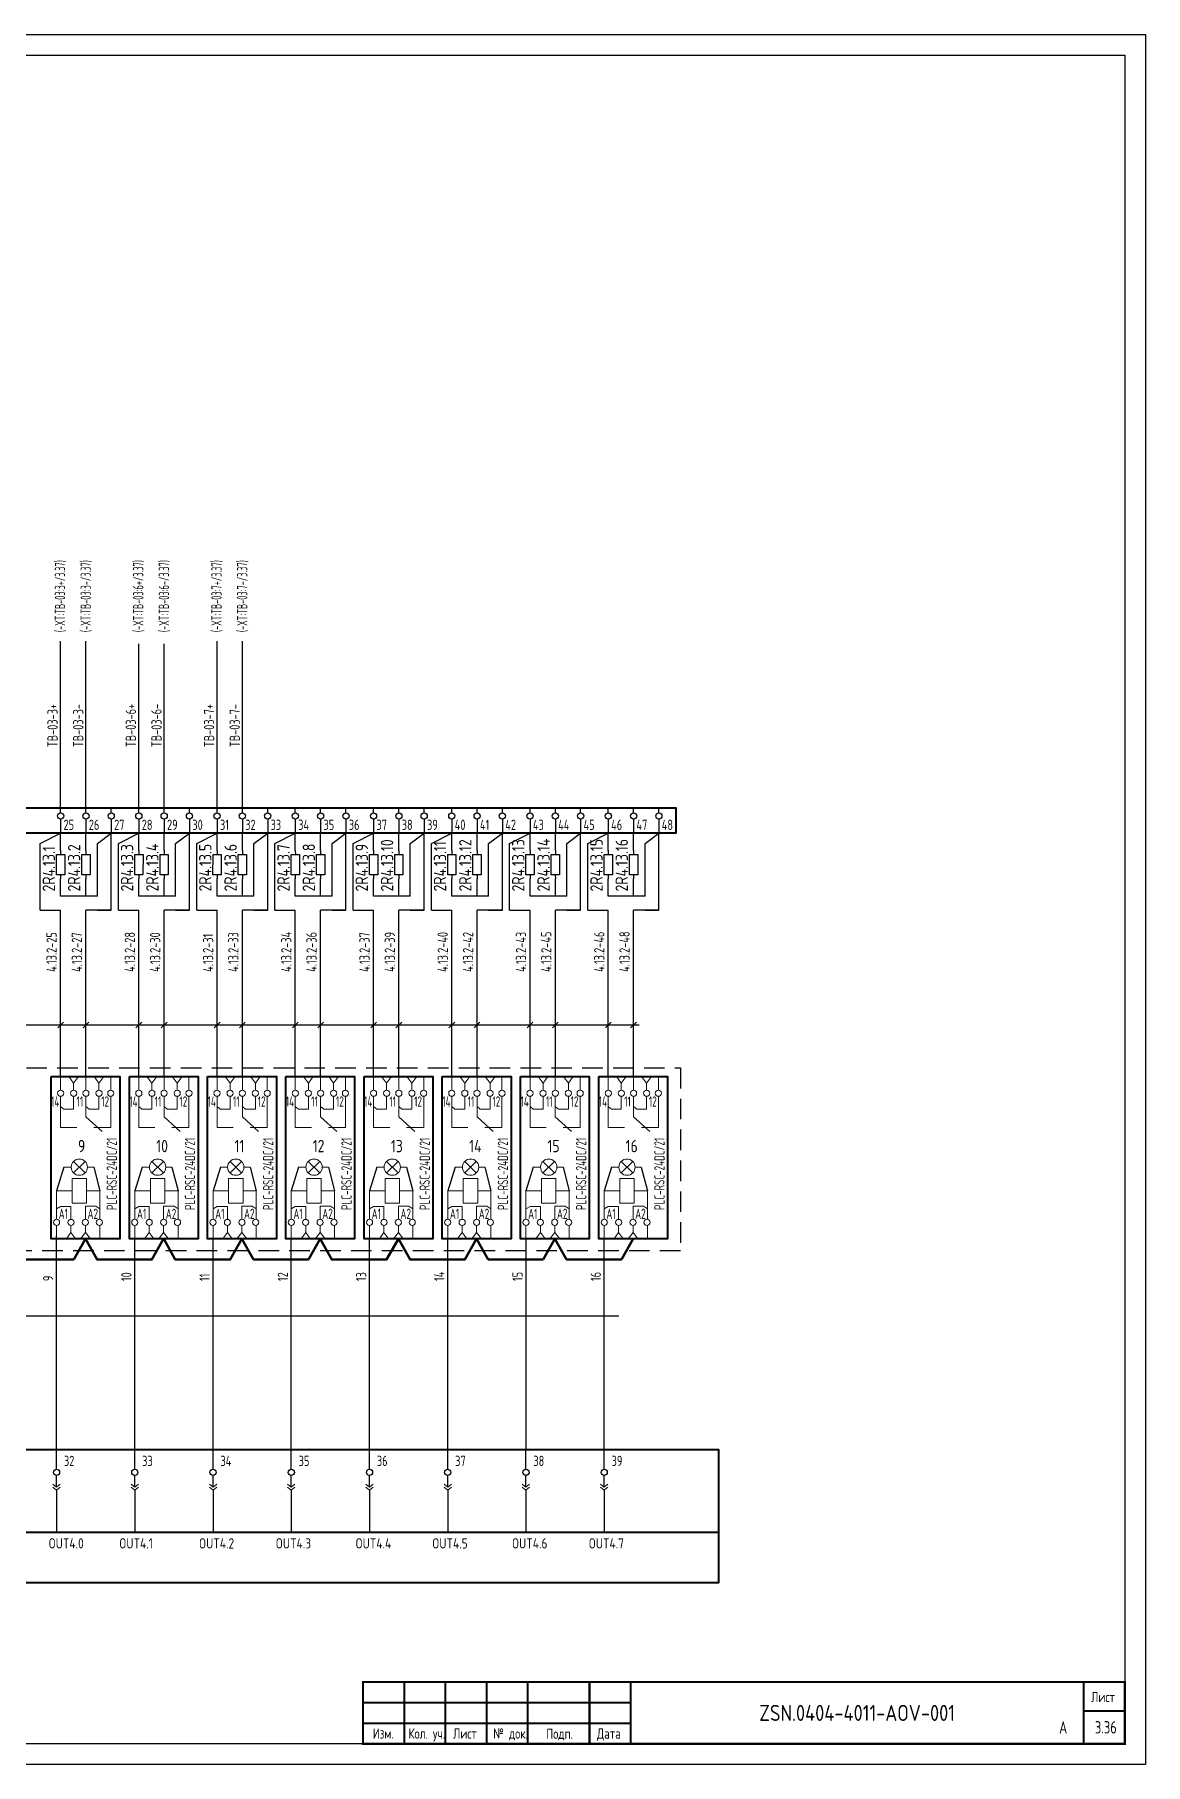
# Model space of a CAD drawing. Header units: millimetres. Extents: x 20057 to 24076, y -7467 to -7047.
# Drawn here: x 23212.2 to 23482, y -7467.1 to -7047.1 of the extents above; entities that cross this region are included whole.
import ezdxf
from ezdxf.enums import TextEntityAlignment as Align

# ---------------------------------------------------------------- set-up
doc = ezdxf.new("R2010")
doc.units = ezdxf.units.MM
for name, pattern in [('DASHED2', [0.375, 0.25, -0.125]), ('K5LT32768', [0]), ('K5LT_THIN', [0])]:
    doc.linetypes.add(name, pattern=pattern)
for name, color, linetype in [('Временный', 6, 'Continuous'), ('КИА_МАРКИРОВКА', 2, 'Continuous'), ('КИА_НАКЛЕЙКИ', 1, 'Continuous'), ('КИА_РАМКИ-ШТАМПЫ', 7, 'Continuous'), ('ФОРМАТ', 7, 'Continuous')]:
    doc.layers.add(name, color=color, linetype=linetype)
doc.styles.add('GOST-A 3-1', font='', dxfattribs={"height": 3})
doc.styles.add('GOSTA-2.5-1', font='', dxfattribs={"width": 0.9, "height": 2.5})
doc.styles.add('ROMAND0-100', font='romand.shx')
doc.styles.add('ROMANS0-60', font='romans.shx', dxfattribs={"width": 0.6})
doc.styles.add('ROMANS0-70', font='romans.shx', dxfattribs={"width": 0.7})
doc.styles.get('GOST-A 3-1').set_extended_font_data('GOST type A')
doc.styles.get('GOSTA-2.5-1').set_extended_font_data('GOST Type AU')

# ---------------------------------------------------------------- blocks, each defined once
blk = doc.blocks.new('frm6')
at = {"layer": 'ФОРМАТ'}
blk.add_line((-185, 15), (-120, 15), dxfattribs=at)
at = {"layer": 'ФОРМАТ', "const_width": 0.5}
blk.add_lwpolyline([(-185, 15), (-185, 0), (0, 0), (0, 15)], close=True, dxfattribs=at)
for points in [[(-175, 15), (-175, 0)], [(-165, 15), (-165, 0)], [(-155, 15), (-155, 0)], [(-145, 15), (-145, 0)], [(-130, 15), (-130, 0)], [(-120, 15), (-120, 0)], [(-10, 15), (-10, 0)], [(-185, 10), (-120, 10)], [(-185, 5), (-120, 5)], [(-10, 8), (0, 8)]]:
    blk.add_lwpolyline(points, dxfattribs=at)
at = {"layer": 'ФОРМАТ', "style": 'GOSTA-2.5-1', "width": 0.95}
for s, p in [('Лист', (-8.17, 9.36)), ('Изм.', (-182.63, 0.5)), ('Кол. уч.', (-173.96, 0.5)), ('Лист', (-163.13, 0.5)), ('№ док.', (-153.38, 0.5)), ('Подп.', (-140.5, 0.44)), ('Дата', (-128.17, 0.5))]:
    blk.add_text(s, height=2.5, dxfattribs=at).set_placement(p, align=Align.BOTTOM_LEFT)
at = {"layer": 'ФОРМАТ', "flags": 8}
for tag, style, width, p in [('R2', 'ROMANS0-70', 0.7, (-184.4, 10)), ('QTY2', 'ROMANS0-70', 0.65, (-174.28, 10.29)), ('SH2', 'ROMANS0-70', 0.7, (-164.3, 10)), ('ND2', 'ROMANS0-60', 0.6, (-154.34, 10)), ('SIGN2', 'ROMANS0-70', 0.7, (-144.3, 10)), ('DATE2', 'ROMANS0-70', 0.43, (-129.4, 10)), ('R1', 'ROMANS0-70', 0.7, (-184.4, 5)), ('QTY1', 'ROMANS0-70', 0.65, (-174.28, 5.29)), ('SH1', 'ROMANS0-70', 0.7, (-164.3, 5)), ('ND1', 'ROMANS0-60', 0.6, (-154.34, 5)), ('SIGN1', 'ROMANS0-70', 0.7, (-144.3, 5)), ('DATE1', 'ROMANS0-70', 0.43, (-129.4, 5))]:
    blk.add_attdef(tag, text='', height=3, dxfattribs=dict(at, style=style, width=width)).set_placement(p, align=Align.BOTTOM_LEFT)
at = {"layer": 'ФОРМАТ', "style": 'ROMANS0-70', "width": 0.7, "flags": 8}
blk.add_attdef('SH', text='', height=3, dxfattribs=at).set_placement((-5.16, 3.75), align=Align.MIDDLE_CENTER)
blk = doc.blocks.new('A$C2BDD7220')
at = {"color": 0}
for p, q in [((0.23, 0.02), (0.23, 39.45)), ((3.33, 17.46), (1.55, 11.69)), ((10.56, 17.46), (12.05, 11.69))]:
    blk.add_line(p, q, dxfattribs=at)
at = {"linetype": 'K5LT_THIN', "lineweight": 18}
for p, q in [((2.53, 36.17), (2.53, 39.45)), ((5.7, 37.88), (4.5, 39.45)), ((5.7, 37.88), (6.89, 39.45)), ((5.7, 36.17), (5.7, 37.88)), ((8.67, 36.17), (8.67, 39.45)), ((11.84, 37.88), (10.64, 39.45)), ((11.84, 37.88), (13.03, 39.45)), ((11.84, 36.17), (11.84, 37.88)), ((14.71, 36.17), (14.71, 39.45)), ((2.53, 34.67), (2.53, 27.11)), ((5.7, 34.67), (5.7, 31.53)), ((8.67, 34.67), (8.67, 29.67)), ((11.84, 34.67), (11.84, 31.53)), ((14.71, 27.11), (14.71, 34.67)), ((3.29, 31.53), (2.53, 32.16)), ((5.7, 31.53), (3.29, 31.53)), ((9.43, 31.53), (8.67, 32.16)), ((8.67, 29.67), (12.59, 26.09)), ((11.84, 31.53), (9.43, 31.53)), ((6.45, 27.11), (2.53, 27.11)), ((14.71, 27.11), (10.57, 27.11)), ((8.83, 14.69), (5.33, 14.69)), ((5.33, 14.69), (5.33, 8.69)), ((8.83, 8.69), (8.83, 14.69)), ((5.33, 11.69), (1.55, 11.69)), ((1.55, 4.8), (1.55, 11.69)), ((5.33, 8.69), (8.83, 8.69)), ((8.83, 11.69), (12.05, 11.69)), ((12.05, 4.8), (12.05, 11.69)), ((2.53, 7.93), (1.55, 7.34)), ((5.05, 7.93), (2.53, 7.93)), ((5.05, 4.79), (5.05, 7.93)), ((8.55, 4.8), (8.55, 7.98)), ((8.55, 7.98), (11.07, 7.98)), ((11.07, 7.98), (12.05, 7.38)), ((1.55, 3.3), (1.55, 0.02)), ((5.05, 1.58), (3.86, 0)), ((5.05, 3.29), (5.05, 1.58)), ((5.05, 1.58), (6.25, 0)), ((8.55, 1.59), (7.36, 0.02)), ((8.55, 3.3), (8.55, 1.59)), ((8.55, 1.59), (9.75, 0.02)), ((12.05, 3.3), (12.05, 0.02))]:
    blk.add_line(p, q, dxfattribs=at)
at = {"color": 0, "lineweight": 20}
for p, q in [((5.1, 17.46), (3.33, 17.46)), ((8.48, 16.06), (5.68, 18.86)), ((5.68, 16.06), (8.48, 18.86)), ((9.06, 17.46), (10.56, 17.46))]:
    blk.add_line(p, q, dxfattribs=at)
at = {"lineweight": 40}
blk.add_lwpolyline([(0.23, 39.45), (16.92, 39.45), (16.92, 0.02), (0.23, 0.02)], close=True, dxfattribs=at)
at = {"color": 0, "lineweight": 20}
blk.add_circle((7.08, 17.46), 1.98, dxfattribs=at)
at = {"linetype": 'K5LT32768', "lineweight": 18}
for centre, start, end in [((2.53, 35.42), 0, 180), ((2.53, 35.42), 180, 0), ((5.7, 35.42), 0, 180), ((5.7, 35.42), 180, 0), ((8.67, 35.42), 0, 180), ((8.67, 35.42), 180, 0), ((11.84, 35.42), 0, 180), ((11.84, 35.42), 180, 0), ((14.71, 35.42), 0, 180), ((14.71, 35.42), 180, 0), ((1.55, 4.05), 0, 180), ((5.05, 4.04), 0, 180), ((8.55, 4.05), 0, 180), ((11.92, 4.05), 0, 180), ((1.55, 4.05), 180, 0), ((5.05, 4.04), 180, 0), ((8.55, 4.05), 180, 0), ((11.92, 4.05), 180, 0)]:
    blk.add_arc(centre, 0.75, start, end, dxfattribs=at)
at = {"style": 'GOSTA-2.5-1', "width": 0.8}
for s, p in [('14', (0.22, 32.15)), ('11', (6.39, 32.15)), ('12', (12.39, 32.15)), ('A1', (2.07, 4.88)), ('A2', (9.07, 4.88))]:
    blk.add_text(s, height=2.5, dxfattribs=at).set_placement(p)
blk.add_text('PLC-RSC-24DC/21', height=2.5, rotation=90, dxfattribs=at).set_placement((16.2, 7.07))
blk = doc.blocks.new('A$C34E54C29')
for p, q in [((0, -4.79), (0, 0)), ((19, -4.79), (19, 0)), ((38, -4.79), (38, 0)), ((57, -4.79), (57, 0)), ((133, -4.79), (133, 0)), ((146.14, -4.79), (146.14, 0)), ((155.55, -4.79), (155.55, 0)), ((164.96, -4.79), (164.96, 0)), ((174.37, -4.79), (174.37, 0)), ((187.78, -4.79), (187.78, 0)), ((225.78, -4.79), (225.78, 0)), ((244.78, -4.79), (244.78, 0)), ((263.78, -4.79), (263.78, 0)), ((282.78, -4.79), (282.78, 0)), ((301.78, -4.79), (301.78, 0)), ((320.78, -4.79), (320.78, 0)), ((76, -4.79), (76, 0)), ((95, -4.79), (95, 0)), ((114, -4.79), (114, 0)), ((206.78, -4.79), (206.78, 0)), ((0, -9.11), (0, -6.29)), ((19, -9.11), (19, -6.29)), ((38, -9.11), (38, -6.29)), ((57, -9.11), (57, -6.29)), ((76, -9.11), (76, -6.29)), ((95, -9.11), (95, -6.29)), ((114, -9.11), (114, -6.29)), ((133, -9.11), (133, -6.29)), ((146.14, -9.11), (146.14, -6.29)), ((155.55, -9.11), (155.55, -6.29)), ((164.96, -9.11), (164.96, -6.29)), ((174.37, -9.11), (174.37, -6.29)), ((187.78, -9.11), (187.78, -6.29)), ((206.78, -9.11), (206.78, -6.29)), ((225.78, -9.11), (225.78, -6.29)), ((244.78, -9.11), (244.78, -6.29)), ((263.78, -9.11), (263.78, -6.29)), ((282.78, -9.11), (282.78, -6.29)), ((301.78, -9.11), (301.78, -6.29)), ((320.78, -9.11), (320.78, -6.29)), ((0, -9.86), (0, -20.03)), ((19, -9.86), (19, -20.03)), ((38, -9.86), (38, -20.03)), ((57, -9.86), (57, -20.03)), ((76, -9.86), (76, -20.03)), ((95, -9.86), (95, -20.03)), ((114, -9.86), (114, -20.03)), ((133, -9.86), (133, -20.03)), ((146.14, -9.86), (146.14, -20.03)), ((155.55, -9.86), (155.55, -20.03)), ((164.96, -9.86), (164.96, -20.03)), ((174.37, -9.86), (174.37, -20.03)), ((187.78, -9.86), (187.78, -20.03)), ((206.78, -9.86), (206.78, -20.03)), ((225.78, -9.86), (225.78, -20.03)), ((244.78, -9.86), (244.78, -20.03)), ((263.78, -9.86), (263.78, -20.03)), ((282.78, -9.86), (282.78, -20.03)), ((301.78, -9.86), (301.78, -20.03)), ((320.78, -9.86), (320.78, -20.03))]:
    blk.add_line(p, q)
at = {"lineweight": 18}
for p, q in [((0, -9.11), (-0.89, -8.37)), ((0, -9.11), (0.89, -8.37)), ((19, -9.11), (18.11, -8.37)), ((19, -9.11), (19.89, -8.37)), ((38, -9.11), (37.11, -8.37)), ((38, -9.11), (38.89, -8.37)), ((57, -9.11), (56.11, -8.37)), ((57, -9.11), (57.89, -8.37)), ((76, -9.11), (75.11, -8.37)), ((76, -9.11), (76.89, -8.37)), ((95, -9.11), (94.11, -8.37)), ((95, -9.11), (95.89, -8.37)), ((114, -9.11), (113.11, -8.37)), ((114, -9.11), (114.89, -8.37)), ((133, -9.11), (132.11, -8.37)), ((133, -9.11), (133.89, -8.37)), ((146.14, -9.11), (145.25, -8.37)), ((146.14, -9.11), (147.03, -8.37)), ((155.55, -9.11), (154.66, -8.37)), ((155.55, -9.11), (156.44, -8.37)), ((164.96, -9.11), (164.07, -8.37)), ((164.96, -9.11), (165.85, -8.37)), ((174.37, -9.11), (173.48, -8.37)), ((174.37, -9.11), (175.26, -8.37)), ((187.78, -9.11), (186.89, -8.37)), ((187.78, -9.11), (188.67, -8.37)), ((206.78, -9.11), (205.89, -8.37)), ((206.78, -9.11), (207.67, -8.37)), ((225.78, -9.11), (224.89, -8.37)), ((225.78, -9.11), (226.67, -8.37)), ((244.78, -9.11), (243.89, -8.37)), ((244.79, -9.11), (245.68, -8.37)), ((263.78, -9.11), (262.89, -8.37)), ((263.78, -9.11), (264.67, -8.37)), ((282.78, -9.11), (281.89, -8.37)), ((282.78, -9.11), (283.67, -8.37)), ((301.78, -9.11), (300.89, -8.37)), ((301.78, -9.11), (302.67, -8.37)), ((320.78, -9.11), (319.89, -8.37)), ((320.78, -9.11), (321.67, -8.37)), ((0, -9.86), (-0.89, -9.11)), ((0, -9.86), (0.89, -9.11)), ((19, -9.86), (18.11, -9.11)), ((19, -9.86), (19.89, -9.11)), ((38, -9.86), (37.11, -9.11)), ((38, -9.86), (38.89, -9.11)), ((57, -9.86), (56.11, -9.11)), ((57, -9.86), (57.89, -9.11)), ((76, -9.86), (75.11, -9.11)), ((76, -9.86), (76.89, -9.11)), ((95, -9.86), (94.11, -9.11)), ((95, -9.86), (95.89, -9.11)), ((114, -9.86), (113.11, -9.11)), ((114, -9.86), (114.89, -9.11)), ((133, -9.86), (132.11, -9.11)), ((133, -9.86), (133.89, -9.11)), ((146.14, -9.86), (145.25, -9.11)), ((146.14, -9.86), (147.03, -9.11)), ((155.55, -9.86), (154.66, -9.11)), ((155.55, -9.86), (156.44, -9.11)), ((164.96, -9.86), (164.07, -9.11)), ((164.96, -9.86), (165.85, -9.11)), ((174.37, -9.86), (173.48, -9.11)), ((174.37, -9.86), (175.26, -9.11)), ((187.78, -9.86), (186.89, -9.11)), ((187.78, -9.86), (188.67, -9.11)), ((206.78, -9.86), (205.89, -9.11)), ((206.78, -9.86), (207.67, -9.11)), ((225.78, -9.86), (224.89, -9.11)), ((225.78, -9.86), (226.67, -9.11)), ((244.78, -9.86), (243.89, -9.11)), ((244.79, -9.86), (245.68, -9.11)), ((263.78, -9.86), (262.89, -9.11)), ((263.78, -9.86), (264.67, -9.11)), ((282.78, -9.86), (281.89, -9.11)), ((282.78, -9.86), (283.67, -9.11)), ((301.78, -9.86), (300.89, -9.11)), ((301.78, -9.86), (302.67, -9.11)), ((320.78, -9.86), (319.89, -9.11)), ((320.78, -9.86), (321.67, -9.11))]:
    blk.add_line(p, q, dxfattribs=at)
at = {"lineweight": 40}
blk.add_line((-23.13, -20.03), (348.54, -20.03), dxfattribs=at)
blk.add_lwpolyline([(-23.13, 0), (348.54, 0), (348.54, -32.34), (-23.13, -32.34)], close=True, dxfattribs=at)
for centre in [(0, -5.54), (19, -5.54), (38, -5.54), (57, -5.54), (76, -5.54), (95, -5.54), (114, -5.54), (133, -5.54), (146.14, -5.54), (155.55, -5.54), (164.96, -5.54), (174.37, -5.54), (187.78, -5.54), (206.78, -5.54), (225.78, -5.54), (244.78, -5.54), (263.78, -5.54), (282.78, -5.54), (301.78, -5.54), (320.78, -5.54)]:
    blk.add_circle(centre, 0.75)
at = {"style": 'GOSTA-2.5-1', "width": 0.9}
for s, p in [('22', (1.8, -4)), ('23', (20.8, -4)), ('24', (39.8, -4)), ('25', (58.8, -4)), ('26', (77.8, -4)), ('27', (96.8, -4)), ('28', (115.8, -4)), ('29', (134.8, -4)), ('10', (147.94, -4)), ('20', (157.35, -4)), ('30', (166.76, -4)), ('40', (176.18, -4)), ('32', (189.58, -4)), ('33', (208.58, -4)), ('34', (227.58, -4)), ('35', (246.58, -4)), ('36', (265.58, -4)), ('37', (284.58, -4)), ('38', (303.58, -4)), ('39', (322.58, -4))]:
    blk.add_text(s, height=2.5, dxfattribs=at).set_placement(p)
for s, height, style, p in [('OUT3.0', 2.5, 'GOSTA-2.5-1', (-1.94, -24.02)), ('OUT3.1', 2.5, 'GOSTA-2.5-1', (16.69, -24.02)), ('OUT3.2', 2.5, 'GOSTA-2.5-1', (36.06, -24.02)), ('OUT3.3', 2.5, 'GOSTA-2.5-1', (54.69, -24.02)), ('OUT3.4', 2.5, 'GOSTA-2.5-1', (74.06, -24.02)), ('OUT3.5', 2.5, 'GOSTA-2.5-1', (92.69, -24.02)), ('OUT3.6', 2.5, 'GOSTA-2.5-1', (112.06, -24.02)), ('OUT3.7', 2.5, 'GOSTA-2.5-1', (130.69, -24.02)), ('1M', 2.5, 'GOSTA-2.5-1', (144.2, -24.02)), ('2M', 2.5, 'GOSTA-2.5-1', (153.24, -24.02)), ('3M', 2.5, 'GOSTA-2.5-1', (162.65, -24.02)), ('4M', 2.5, 'GOSTA-2.5-1', (172.07, -24.02)), ('OUT4.0', 2.5, 'GOSTA-2.5-1', (185.84, -24.02)), ('OUT4.1', 2.5, 'GOSTA-2.5-1', (203, -24.02)), ('OUT4.2', 2.5, 'GOSTA-2.5-1', (222.37, -24.02)), ('OUT4.3', 2.5, 'GOSTA-2.5-1', (241, -24.02)), ('OUT4.4', 2.5, 'GOSTA-2.5-1', (260.37, -24.02)), ('OUT4.5', 2.5, 'GOSTA-2.5-1', (279, -24.02)), ('OUT4.6', 2.5, 'GOSTA-2.5-1', (298.37, -24.02)), ('OUT4.7', 2.5, 'GOSTA-2.5-1', (317, -24.02)), ('SM 322 32xDO 24V DC', 3, 'GOST-A 3-1', (143.96, -30.7))]:
    blk.add_text(s, height=height, dxfattribs=dict(style=style)).set_placement(p)

msp = doc.modelspace()

# ---------------------------------------------------------------- linework, layer by layer
for p, q in [((22888, -7047.07), (23482, -7047.07)), ((23482, -7047.07), (23482, -7467.07)), ((23482, -7047.07), (23482, -7467.07)), ((23482, -7047.07), (23482, -7467.07)), ((23482, -7047.07), (23482, -7467.07)), ((23482, -7047.07), (23482, -7467.07)), ((22908, -7052.07), (23477, -7052.07)), ((23477, -7052.07), (23477, -7462.07)), ((23477, -7462.07), (22908, -7462.07)), ((23482, -7467.07), (22888, -7467.07))]:
    msp.add_line(p, q)
at = {"color": 252}
for p, q in [((23218.55, -7234.78), (23218.55, -7194.37)), ((23224.7, -7234.78), (23224.7, -7194.37)), ((23256.55, -7234.78), (23256.55, -7194.37)), ((23262.7, -7234.78), (23262.7, -7194.37)), ((23237.55, -7235.41), (23237.55, -7194.99)), ((23243.7, -7235.41), (23243.7, -7194.99)), ((23213.6, -7243.45), (23218.55, -7240.95)), ((23213.6, -7259.65), (23213.6, -7243.45)), ((23218.55, -7245.16), (23218.55, -7240.95)), ((23224.7, -7245.16), (23224.7, -7240.95)), ((23227.48, -7243.45), (23230.84, -7240.95)), ((23227.48, -7256.29), (23227.48, -7243.45)), ((23230.84, -7259.65), (23230.84, -7240.95)), ((23232.6, -7243.45), (23237.55, -7240.95)), ((23232.6, -7259.65), (23232.6, -7243.45)), ((23237.55, -7245.16), (23237.55, -7240.95)), ((23243.7, -7245.16), (23243.7, -7240.95)), ((23246.48, -7243.45), (23249.84, -7240.95)), ((23246.48, -7256.29), (23246.48, -7243.45)), ((23249.84, -7259.65), (23249.84, -7240.95)), ((23251.6, -7243.45), (23256.55, -7240.95)), ((23251.6, -7259.65), (23251.6, -7243.45)), ((23256.55, -7245.16), (23256.55, -7240.95)), ((23262.7, -7245.16), (23262.7, -7240.95)), ((23265.48, -7243.45), (23268.84, -7240.95)), ((23265.48, -7256.29), (23265.48, -7243.45)), ((23268.84, -7259.65), (23268.84, -7240.95)), ((23270.6, -7243.45), (23275.55, -7240.95)), ((23270.6, -7259.65), (23270.6, -7243.45)), ((23275.55, -7245.16), (23275.55, -7240.95)), ((23281.7, -7245.16), (23281.7, -7240.95)), ((23284.48, -7243.45), (23287.84, -7240.95)), ((23284.48, -7256.29), (23284.48, -7243.45)), ((23287.84, -7259.65), (23287.84, -7240.95)), ((23289.6, -7243.45), (23294.55, -7240.95)), ((23289.6, -7259.65), (23289.6, -7243.45)), ((23294.55, -7245.16), (23294.55, -7240.95)), ((23300.7, -7245.16), (23300.7, -7240.95)), ((23303.48, -7243.45), (23306.84, -7240.95)), ((23303.48, -7256.29), (23303.48, -7243.45)), ((23306.84, -7259.65), (23306.84, -7240.95)), ((23308.6, -7243.45), (23313.55, -7240.95)), ((23308.6, -7259.65), (23308.6, -7243.45)), ((23313.55, -7245.16), (23313.55, -7240.95)), ((23319.7, -7245.16), (23319.7, -7240.95)), ((23322.48, -7243.45), (23325.84, -7240.95)), ((23322.48, -7256.29), (23322.48, -7243.45)), ((23325.84, -7259.65), (23325.84, -7240.95)), ((23327.6, -7243.45), (23332.55, -7240.95)), ((23327.6, -7259.65), (23327.6, -7243.45)), ((23332.55, -7245.16), (23332.55, -7240.95)), ((23338.7, -7245.16), (23338.7, -7240.95)), ((23341.48, -7243.45), (23344.84, -7240.95)), ((23341.48, -7256.29), (23341.48, -7243.45)), ((23344.84, -7259.65), (23344.84, -7240.95)), ((23346.6, -7243.45), (23351.55, -7240.95)), ((23346.6, -7259.65), (23346.6, -7243.45)), ((23351.55, -7245.16), (23351.55, -7240.95)), ((23357.7, -7245.16), (23357.7, -7240.95)), ((23360.48, -7243.45), (23363.84, -7240.95)), ((23360.48, -7256.29), (23360.48, -7243.45)), ((23363.84, -7259.65), (23363.84, -7240.95)), ((23218.55, -7256.29), (23218.55, -7252.09)), ((23224.7, -7256.29), (23224.7, -7252.09)), ((23237.55, -7256.29), (23237.55, -7252.09)), ((23243.7, -7256.29), (23243.7, -7252.09)), ((23256.55, -7256.29), (23256.55, -7252.09)), ((23262.7, -7256.29), (23262.7, -7252.09)), ((23275.55, -7256.29), (23275.55, -7252.09)), ((23281.7, -7256.29), (23281.7, -7252.09)), ((23294.55, -7256.29), (23294.55, -7252.09)), ((23300.7, -7256.29), (23300.7, -7252.09)), ((23313.55, -7256.29), (23313.55, -7252.09)), ((23319.7, -7256.29), (23319.7, -7252.09)), ((23332.55, -7256.29), (23332.55, -7252.09)), ((23338.7, -7256.29), (23338.7, -7252.09)), ((23351.55, -7256.29), (23351.55, -7252.09)), ((23357.7, -7256.29), (23357.7, -7252.09)), ((23227.48, -7256.29), (23218.55, -7256.29)), ((23246.48, -7256.29), (23237.55, -7256.29)), ((23265.48, -7256.29), (23256.55, -7256.29)), ((23284.48, -7256.29), (23275.55, -7256.29)), ((23303.48, -7256.29), (23294.55, -7256.29)), ((23322.48, -7256.29), (23313.55, -7256.29)), ((23341.48, -7256.29), (23332.55, -7256.29)), ((23360.48, -7256.29), (23351.55, -7256.29)), ((23213.6, -7259.65), (23218.55, -7259.65)), ((23218.55, -7300.07), (23218.55, -7259.65)), ((23224.7, -7300.07), (23224.7, -7259.65)), ((23230.84, -7259.65), (23224.7, -7259.65)), ((23227.48, -7259.65), (23230.84, -7259.65)), ((23232.6, -7259.65), (23237.55, -7259.65)), ((23237.55, -7300.07), (23237.55, -7259.65)), ((23243.7, -7300.07), (23243.7, -7259.65)), ((23249.84, -7259.65), (23243.7, -7259.65)), ((23246.48, -7259.65), (23249.84, -7259.65)), ((23251.6, -7259.65), (23256.55, -7259.65)), ((23256.55, -7300.07), (23256.55, -7259.65)), ((23262.7, -7300.07), (23262.7, -7259.65)), ((23268.84, -7259.65), (23262.7, -7259.65)), ((23265.48, -7259.65), (23268.84, -7259.65)), ((23270.6, -7259.65), (23275.55, -7259.65)), ((23275.55, -7300.07), (23275.55, -7259.65)), ((23281.7, -7300.07), (23281.7, -7259.65)), ((23287.84, -7259.65), (23281.7, -7259.65)), ((23284.48, -7259.65), (23287.84, -7259.65)), ((23289.6, -7259.65), (23294.55, -7259.65)), ((23294.55, -7300.07), (23294.55, -7259.65)), ((23300.7, -7300.07), (23300.7, -7259.65)), ((23306.84, -7259.65), (23300.7, -7259.65)), ((23303.48, -7259.65), (23306.84, -7259.65)), ((23308.6, -7259.65), (23313.55, -7259.65)), ((23313.55, -7300.07), (23313.55, -7259.65)), ((23319.7, -7300.07), (23319.7, -7259.65)), ((23325.84, -7259.65), (23319.7, -7259.65)), ((23322.48, -7259.65), (23325.84, -7259.65)), ((23327.6, -7259.65), (23332.55, -7259.65)), ((23332.55, -7300.07), (23332.55, -7259.65)), ((23338.7, -7300.07), (23338.7, -7259.65)), ((23344.84, -7259.65), (23338.7, -7259.65)), ((23341.48, -7259.65), (23344.84, -7259.65)), ((23346.6, -7259.65), (23351.55, -7259.65)), ((23351.55, -7300.07), (23351.55, -7259.65)), ((23357.7, -7300.07), (23357.7, -7259.65)), ((23363.84, -7259.65), (23357.7, -7259.65)), ((23360.48, -7259.65), (23363.84, -7259.65))]:
    msp.add_line(p, q, dxfattribs=at)
at = {"color": 0}
for p, q in [((23218.55, -7236.03), (23218.55, -7234.78)), ((23224.7, -7236.03), (23224.7, -7234.78)), ((23230.84, -7236.03), (23230.84, -7234.78)), ((23237.55, -7236.03), (23237.55, -7234.78)), ((23243.7, -7236.03), (23243.7, -7234.78)), ((23249.84, -7236.03), (23249.84, -7234.78)), ((23256.55, -7236.03), (23256.55, -7234.78)), ((23262.7, -7236.03), (23262.7, -7234.78)), ((23268.84, -7236.03), (23268.84, -7234.78)), ((23275.55, -7236.03), (23275.55, -7234.78)), ((23281.7, -7236.03), (23281.7, -7234.78)), ((23287.84, -7236.03), (23287.84, -7234.78)), ((23294.55, -7236.03), (23294.55, -7234.78)), ((23300.7, -7236.03), (23300.7, -7234.78)), ((23306.84, -7236.03), (23306.84, -7234.78)), ((23313.55, -7236.03), (23313.55, -7234.78)), ((23319.7, -7236.03), (23319.7, -7234.78)), ((23325.84, -7236.03), (23325.84, -7234.78)), ((23332.55, -7236.03), (23332.55, -7234.78)), ((23338.7, -7236.03), (23338.7, -7234.78)), ((23344.84, -7236.03), (23344.84, -7234.78)), ((23351.55, -7236.03), (23351.55, -7234.78)), ((23357.7, -7236.03), (23357.7, -7234.78)), ((23363.84, -7236.03), (23363.84, -7234.78)), ((23218.55, -7237.53), (23218.55, -7240.95)), ((23224.7, -7237.53), (23224.7, -7240.95)), ((23230.84, -7237.53), (23230.84, -7240.95)), ((23237.55, -7237.53), (23237.55, -7240.95)), ((23243.7, -7237.53), (23243.7, -7240.95)), ((23249.84, -7237.53), (23249.84, -7240.95)), ((23256.55, -7237.53), (23256.55, -7240.95)), ((23262.7, -7237.53), (23262.7, -7240.95)), ((23268.84, -7237.53), (23268.84, -7240.95)), ((23275.55, -7237.53), (23275.55, -7240.95)), ((23281.7, -7237.53), (23281.7, -7240.95)), ((23287.84, -7237.53), (23287.84, -7240.95)), ((23294.55, -7237.53), (23294.55, -7240.95)), ((23300.7, -7237.53), (23300.7, -7240.95)), ((23306.84, -7237.53), (23306.84, -7240.95)), ((23313.55, -7237.53), (23313.55, -7240.95)), ((23319.7, -7237.53), (23319.7, -7240.95)), ((23325.84, -7237.53), (23325.84, -7240.95)), ((23332.55, -7237.53), (23332.55, -7240.95)), ((23338.7, -7237.53), (23338.7, -7240.95)), ((23344.84, -7237.53), (23344.84, -7240.95)), ((23351.55, -7237.53), (23351.55, -7240.95)), ((23357.7, -7237.53), (23357.7, -7240.95)), ((23363.84, -7237.53), (23363.84, -7240.95)), ((23217.55, -7251.12), (23217.56, -7246.12)), ((23217.56, -7246.12), (23219.56, -7246.12)), ((23218.55, -7245.16), (23218.56, -7246.12)), ((23219.56, -7246.12), (23219.55, -7251.12)), ((23223.7, -7246.12), (23225.7, -7246.12)), ((23223.7, -7251.12), (23223.7, -7246.12)), ((23224.7, -7245.16), (23224.7, -7246.12)), ((23225.7, -7246.12), (23225.7, -7251.12)), ((23236.55, -7251.12), (23236.56, -7246.12)), ((23236.56, -7246.12), (23238.56, -7246.12)), ((23237.55, -7245.16), (23237.56, -7246.12)), ((23238.56, -7246.12), (23238.55, -7251.12)), ((23242.7, -7246.12), (23244.7, -7246.12)), ((23242.7, -7251.12), (23242.7, -7246.12)), ((23243.7, -7245.16), (23243.7, -7246.12)), ((23244.7, -7246.12), (23244.7, -7251.12)), ((23255.55, -7251.12), (23255.56, -7246.12)), ((23255.56, -7246.12), (23257.56, -7246.12)), ((23256.55, -7245.16), (23256.56, -7246.12)), ((23257.56, -7246.12), (23257.55, -7251.12)), ((23261.7, -7246.12), (23263.7, -7246.12)), ((23261.7, -7251.12), (23261.7, -7246.12)), ((23262.7, -7245.16), (23262.7, -7246.12)), ((23263.7, -7246.12), (23263.7, -7251.12)), ((23274.55, -7251.12), (23274.56, -7246.12)), ((23274.56, -7246.12), (23276.56, -7246.12)), ((23275.55, -7245.16), (23275.56, -7246.12)), ((23276.56, -7246.12), (23276.55, -7251.12)), ((23280.7, -7246.12), (23282.7, -7246.12)), ((23280.7, -7251.12), (23280.7, -7246.12)), ((23281.7, -7245.16), (23281.7, -7246.12)), ((23282.7, -7246.12), (23282.7, -7251.12)), ((23293.55, -7251.12), (23293.56, -7246.12)), ((23293.56, -7246.12), (23295.56, -7246.12)), ((23294.55, -7245.16), (23294.56, -7246.12)), ((23295.56, -7246.12), (23295.55, -7251.12)), ((23299.7, -7246.12), (23301.7, -7246.12)), ((23299.7, -7251.12), (23299.7, -7246.12)), ((23300.7, -7245.16), (23300.7, -7246.12)), ((23301.7, -7246.12), (23301.7, -7251.12)), ((23312.55, -7251.12), (23312.56, -7246.12)), ((23312.56, -7246.12), (23314.56, -7246.12)), ((23313.55, -7245.16), (23313.56, -7246.12)), ((23314.56, -7246.12), (23314.55, -7251.12)), ((23318.7, -7246.12), (23320.7, -7246.12)), ((23318.7, -7251.12), (23318.7, -7246.12)), ((23319.7, -7245.16), (23319.7, -7246.12)), ((23320.7, -7246.12), (23320.7, -7251.12)), ((23331.55, -7251.12), (23331.56, -7246.12)), ((23331.56, -7246.12), (23333.56, -7246.12)), ((23332.55, -7245.16), (23332.56, -7246.12)), ((23333.56, -7246.12), (23333.55, -7251.12)), ((23337.7, -7246.12), (23339.7, -7246.12)), ((23337.7, -7251.12), (23337.7, -7246.12)), ((23338.7, -7245.16), (23338.7, -7246.12)), ((23339.7, -7246.12), (23339.7, -7251.12)), ((23350.55, -7251.12), (23350.56, -7246.12)), ((23350.56, -7246.12), (23352.56, -7246.12)), ((23351.55, -7245.16), (23351.56, -7246.12)), ((23352.56, -7246.12), (23352.55, -7251.12)), ((23356.7, -7246.12), (23358.7, -7246.12)), ((23356.7, -7251.12), (23356.7, -7246.12)), ((23357.7, -7245.16), (23357.7, -7246.12)), ((23358.7, -7246.12), (23358.7, -7251.12)), ((23219.55, -7251.12), (23217.55, -7251.12)), ((23218.55, -7251.12), (23218.55, -7252.09)), ((23225.7, -7251.12), (23223.7, -7251.12)), ((23224.69, -7251.12), (23224.7, -7252.09)), ((23238.55, -7251.12), (23236.55, -7251.12)), ((23237.55, -7251.12), (23237.55, -7252.09)), ((23244.7, -7251.12), (23242.7, -7251.12)), ((23243.69, -7251.12), (23243.7, -7252.09)), ((23257.55, -7251.12), (23255.55, -7251.12)), ((23256.55, -7251.12), (23256.55, -7252.09)), ((23263.7, -7251.12), (23261.7, -7251.12)), ((23262.69, -7251.12), (23262.7, -7252.09)), ((23276.55, -7251.12), (23274.55, -7251.12)), ((23275.55, -7251.12), (23275.55, -7252.09)), ((23282.7, -7251.12), (23280.7, -7251.12)), ((23281.69, -7251.12), (23281.7, -7252.09)), ((23295.55, -7251.12), (23293.55, -7251.12)), ((23294.55, -7251.12), (23294.55, -7252.09)), ((23301.7, -7251.12), (23299.7, -7251.12)), ((23300.69, -7251.12), (23300.7, -7252.09)), ((23314.55, -7251.12), (23312.55, -7251.12)), ((23313.55, -7251.12), (23313.55, -7252.09)), ((23320.7, -7251.12), (23318.7, -7251.12)), ((23319.69, -7251.12), (23319.7, -7252.09)), ((23333.55, -7251.12), (23331.55, -7251.12)), ((23332.55, -7251.12), (23332.55, -7252.09)), ((23339.7, -7251.12), (23337.7, -7251.12)), ((23338.69, -7251.12), (23338.7, -7252.09)), ((23352.55, -7251.12), (23350.55, -7251.12)), ((23351.55, -7251.12), (23351.55, -7252.09)), ((23358.7, -7251.12), (23356.7, -7251.12)), ((23357.69, -7251.12), (23357.7, -7252.09)), ((23217.85, -7288.26), (23219.26, -7286.85)), ((23223.99, -7288.26), (23225.4, -7286.85)), ((23236.85, -7288.26), (23238.26, -7286.85)), ((23242.99, -7288.26), (23244.4, -7286.85)), ((23255.85, -7288.26), (23257.26, -7286.85)), ((23261.99, -7288.26), (23263.4, -7286.85)), ((23274.85, -7288.26), (23276.26, -7286.85)), ((23280.99, -7288.26), (23282.4, -7286.85)), ((23293.85, -7288.26), (23295.26, -7286.85)), ((23299.99, -7288.26), (23301.4, -7286.85)), ((23312.85, -7288.26), (23314.26, -7286.85)), ((23318.99, -7288.26), (23320.4, -7286.85)), ((23331.85, -7288.26), (23333.26, -7286.85)), ((23337.99, -7288.26), (23339.4, -7286.85)), ((23350.85, -7288.26), (23352.26, -7286.85)), ((23356.99, -7288.26), (23358.4, -7286.85)), ((23359.08, -7287.55), (23006.74, -7287.55)), ((23217.58, -7339.5), (23217.58, -7338.72)), ((23217.58, -7390.63), (23217.58, -7339.5)), ((23236.58, -7390.63), (23236.58, -7339.5)), ((23255.58, -7390.63), (23255.58, -7339.5)), ((23274.58, -7390.63), (23274.58, -7339.5)), ((23293.58, -7390.63), (23293.58, -7339.5)), ((23312.58, -7390.63), (23312.58, -7339.5)), ((23331.58, -7390.63), (23331.58, -7339.5)), ((23350.58, -7390.63), (23350.58, -7339.5)), ((23006.67, -7358.14), (23354.14, -7358.14))]:
    msp.add_line(p, q, dxfattribs=at)
at = {"color": 0, "lineweight": 40}
msp.add_lwpolyline([(23028.33, -7234.78), (23367.92, -7234.78), (23367.92, -7240.95), (23028.33, -7240.95)], close=True, dxfattribs=at)
at = {"color": 0, "linetype": 'DASHED2', "ltscale": 20}
msp.add_lwpolyline([(23007.74, -7297.94), (23369.09, -7297.94), (23369.09, -7342.4), (23007.74, -7342.4)], close=True, dxfattribs=at)
at = {"color": 4, "lineweight": 50}
for points in [[(23224.6, -7339.5), (23221.76, -7344.5), (23172.65, -7344.5), (23169.81, -7339.5)], [(23224.58, -7339.5), (23227.41, -7344.5), (23240.73, -7344.5), (23243.57, -7339.5)], [(23243.58, -7339.5), (23246.41, -7344.5), (23259.73, -7344.5), (23262.57, -7339.5)], [(23262.58, -7339.5), (23265.41, -7344.5), (23278.73, -7344.5), (23281.57, -7339.5)], [(23281.58, -7339.5), (23284.41, -7344.5), (23297.73, -7344.5), (23300.57, -7339.5)], [(23300.58, -7339.5), (23303.41, -7344.5), (23316.73, -7344.5), (23319.57, -7339.5)], [(23319.58, -7339.5), (23322.41, -7344.5), (23335.73, -7344.5), (23338.57, -7339.5)], [(23338.58, -7339.5), (23341.41, -7344.5), (23354.73, -7344.5), (23357.57, -7339.5)]]:
    msp.add_lwpolyline(points, dxfattribs=at)
at = {"color": 0}
for centre in [(23218.55, -7236.78), (23224.7, -7236.78), (23230.84, -7236.78), (23237.55, -7236.78), (23243.7, -7236.78), (23249.84, -7236.78), (23256.55, -7236.78), (23262.7, -7236.78), (23268.84, -7236.78), (23275.55, -7236.78), (23281.7, -7236.78), (23287.84, -7236.78), (23294.55, -7236.78), (23300.7, -7236.78), (23306.84, -7236.78), (23313.55, -7236.78), (23319.7, -7236.78), (23325.84, -7236.78), (23332.55, -7236.78), (23338.7, -7236.78), (23344.84, -7236.78), (23351.55, -7236.78), (23357.7, -7236.78), (23363.84, -7236.78)]:
    msp.add_circle(centre, 0.75, dxfattribs=at)

# ---------------------------------------------------------------- block references
for name, p in [('A$C2BDD7220', (23216.02, -7339.52)), ('A$C2BDD7220', (23235.02, -7339.52)), ('A$C2BDD7220', (23254.02, -7339.52)), ('A$C2BDD7220', (23273.02, -7339.52)), ('A$C2BDD7220', (23292.02, -7339.52)), ('A$C2BDD7220', (23311.02, -7339.52)), ('A$C2BDD7220', (23330.02, -7339.52)), ('A$C2BDD7220', (23349.02, -7339.52)), ('A$C34E54C29', (23029.79, -7390.63))]:
    msp.add_blockref(name, p, dxfattribs=at)
at = {"layer": 'КИА_РАМКИ-ШТАМПЫ'}
ref = msp.add_blockref('frm6', (23477, -7462.07), dxfattribs=at)
ref.add_attrib('TITLE', 'ZSN.0404-4011-AOV-001', dxfattribs={"layer": '0', "height": 3.9, "style": 'ROMAND0-100', "width": 0.8, "flags": 8}).set_placement((23412, -7454.57), align=Align.MIDDLE_CENTER)
ref.add_attrib('SH', '3.36', dxfattribs={"layer": '0', "height": 3, "style": 'ROMANS0-70', "width": 0.7, "flags": 8}).set_placement((23472.4, -7458.07), align=Align.MIDDLE_CENTER)
ref.add_attrib('REV', 'А', dxfattribs={"layer": '0', "height": 3, "style": 'ROMANS0-70', "width": 0.7, "flags": 8}).set_placement((23462.03, -7458.09), align=Align.MIDDLE_CENTER)

# ---------------------------------------------------------------- texts
at = {"style": 'GOSTA-2.5-1', "width": 0.9}
for s, p in [('25', (23219.26, -7240.18)), ('26', (23225.4, -7240.18)), ('27', (23231.55, -7240.18)), ('28', (23238.26, -7240.18)), ('29', (23244.4, -7240.18)), ('30', (23250.55, -7240.18)), ('31', (23257.26, -7240.18)), ('32', (23263.4, -7240.18)), ('33', (23269.55, -7240.18)), ('34', (23276.26, -7240.18)), ('35', (23282.4, -7240.18)), ('36', (23288.55, -7240.18)), ('37', (23295.26, -7240.18)), ('38', (23301.4, -7240.18)), ('39', (23307.55, -7240.18)), ('40', (23314.26, -7240.18)), ('41', (23320.4, -7240.18)), ('42', (23326.55, -7240.18)), ('43', (23333.26, -7240.18)), ('44', (23339.4, -7240.18)), ('45', (23345.55, -7240.18)), ('46', (23352.26, -7240.18)), ('47', (23358.4, -7240.18)), ('48', (23364.55, -7240.18))]:
    msp.add_text(s, height=2.5, dxfattribs=at).set_placement(p)
at = {"style": 'GOST-A 3-1'}
for s, p in [('9', (23222.76, -7318.44)), ('10', (23241.76, -7318.44)), ('11', (23260.76, -7318.44)), ('12', (23279.76, -7318.44)), ('13', (23298.76, -7318.44)), ('14', (23317.76, -7318.44)), ('15', (23336.76, -7318.44)), ('16', (23355.76, -7318.44))]:
    msp.add_text(s, height=3, dxfattribs=at).set_placement(p)
at = {"style": 'GOSTA-2.5-1', "width": 0.9}
for s, p in [('9', (23216.77, -7349.72)), ('10', (23235.77, -7349.72)), ('11', (23254.77, -7349.72)), ('12', (23273.77, -7349.72)), ('13', (23292.77, -7349.72)), ('14', (23311.77, -7349.72)), ('15', (23330.77, -7349.72)), ('16', (23349.77, -7349.72))]:
    msp.add_text(s, height=2.5, rotation=90, dxfattribs=at).set_placement(p)
at = {"layer": 'Временный', "style": 'GOSTA-2.5-1', "width": 0.7}
for s, p in [('(-XT:TB-03:3+/3.37)', (23219.65, -7192.15)), ('(-XT:TB-03:3-/3.37)', (23225.89, -7192.15)), ('(-XT:TB-03:6+/3.37)', (23238.65, -7192.15)), ('(-XT:TB-03:6-/3.37)', (23244.89, -7192.15)), ('(-XT:TB-03:7+/3.37)', (23257.65, -7192.15)), ('(-XT:TB-03:7-/3.37)', (23263.89, -7192.15))]:
    msp.add_text(s, height=2.5, rotation=90, dxfattribs=at).set_placement(p)
at = {"layer": 'КИА_МАРКИРОВКА', "style": 'GOSTA-2.5-1', "width": 0.9}
for s, p in [('TB-03-3+', (23217.85, -7220.07)), ('TB-03-3-', (23224.08, -7220.07)), ('TB-03-6+', (23236.85, -7220.07)), ('TB-03-6-', (23243.08, -7220.07)), ('TB-03-7+', (23255.85, -7220.07)), ('TB-03-7-', (23262.08, -7220.07)), ('4.13.2-25', (23217.61, -7274.64)), ('4.13.2-27', (23223.75, -7274.64)), ('4.13.2-28', (23236.61, -7274.64)), ('4.13.2-30', (23242.75, -7274.64)), ('4.13.2-31', (23255.61, -7274.64)), ('4.13.2-33', (23261.75, -7274.64)), ('4.13.2-34', (23274.61, -7274.64)), ('4.13.2-36', (23280.75, -7274.64)), ('4.13.2-37', (23293.61, -7274.64)), ('4.13.2-39', (23299.75, -7274.64)), ('4.13.2-40', (23312.61, -7274.64)), ('4.13.2-42', (23318.75, -7274.64)), ('4.13.2-43', (23331.61, -7274.64)), ('4.13.2-45', (23337.75, -7274.64)), ('4.13.2-46', (23350.61, -7274.64)), ('4.13.2-48', (23356.75, -7274.64))]:
    msp.add_text(s, height=2.5, rotation=90, dxfattribs=at).set_placement(p)
at = {"layer": 'КИА_НАКЛЕЙКИ', "style": 'GOST-A 3-1'}
for s, p in [('2R4.13.1', (23217.19, -7255.12)), ('2R4.13.2', (23223.33, -7255.12)), ('2R4.13.3', (23236.19, -7255.12)), ('2R4.13.4', (23242.33, -7255.12)), ('2R4.13.5', (23255.19, -7255.12)), ('2R4.13.6', (23261.33, -7255.12)), ('2R4.13.7', (23274.19, -7255.12)), ('2R4.13.8', (23280.33, -7255.12)), ('2R4.13.9', (23293.19, -7255.12)), ('2R4.13.10', (23299.33, -7255.12)), ('2R4.13.11', (23312.19, -7255.12)), ('2R4.13.12', (23318.33, -7255.12)), ('2R4.13.13', (23331.19, -7255.12)), ('2R4.13.14', (23337.33, -7255.12)), ('2R4.13.15', (23350.19, -7255.12)), ('2R4.13.16', (23356.33, -7255.12))]:
    msp.add_text(s, height=3, rotation=90, dxfattribs=at).set_placement(p)

doc.saveas('drawing.dxf')
